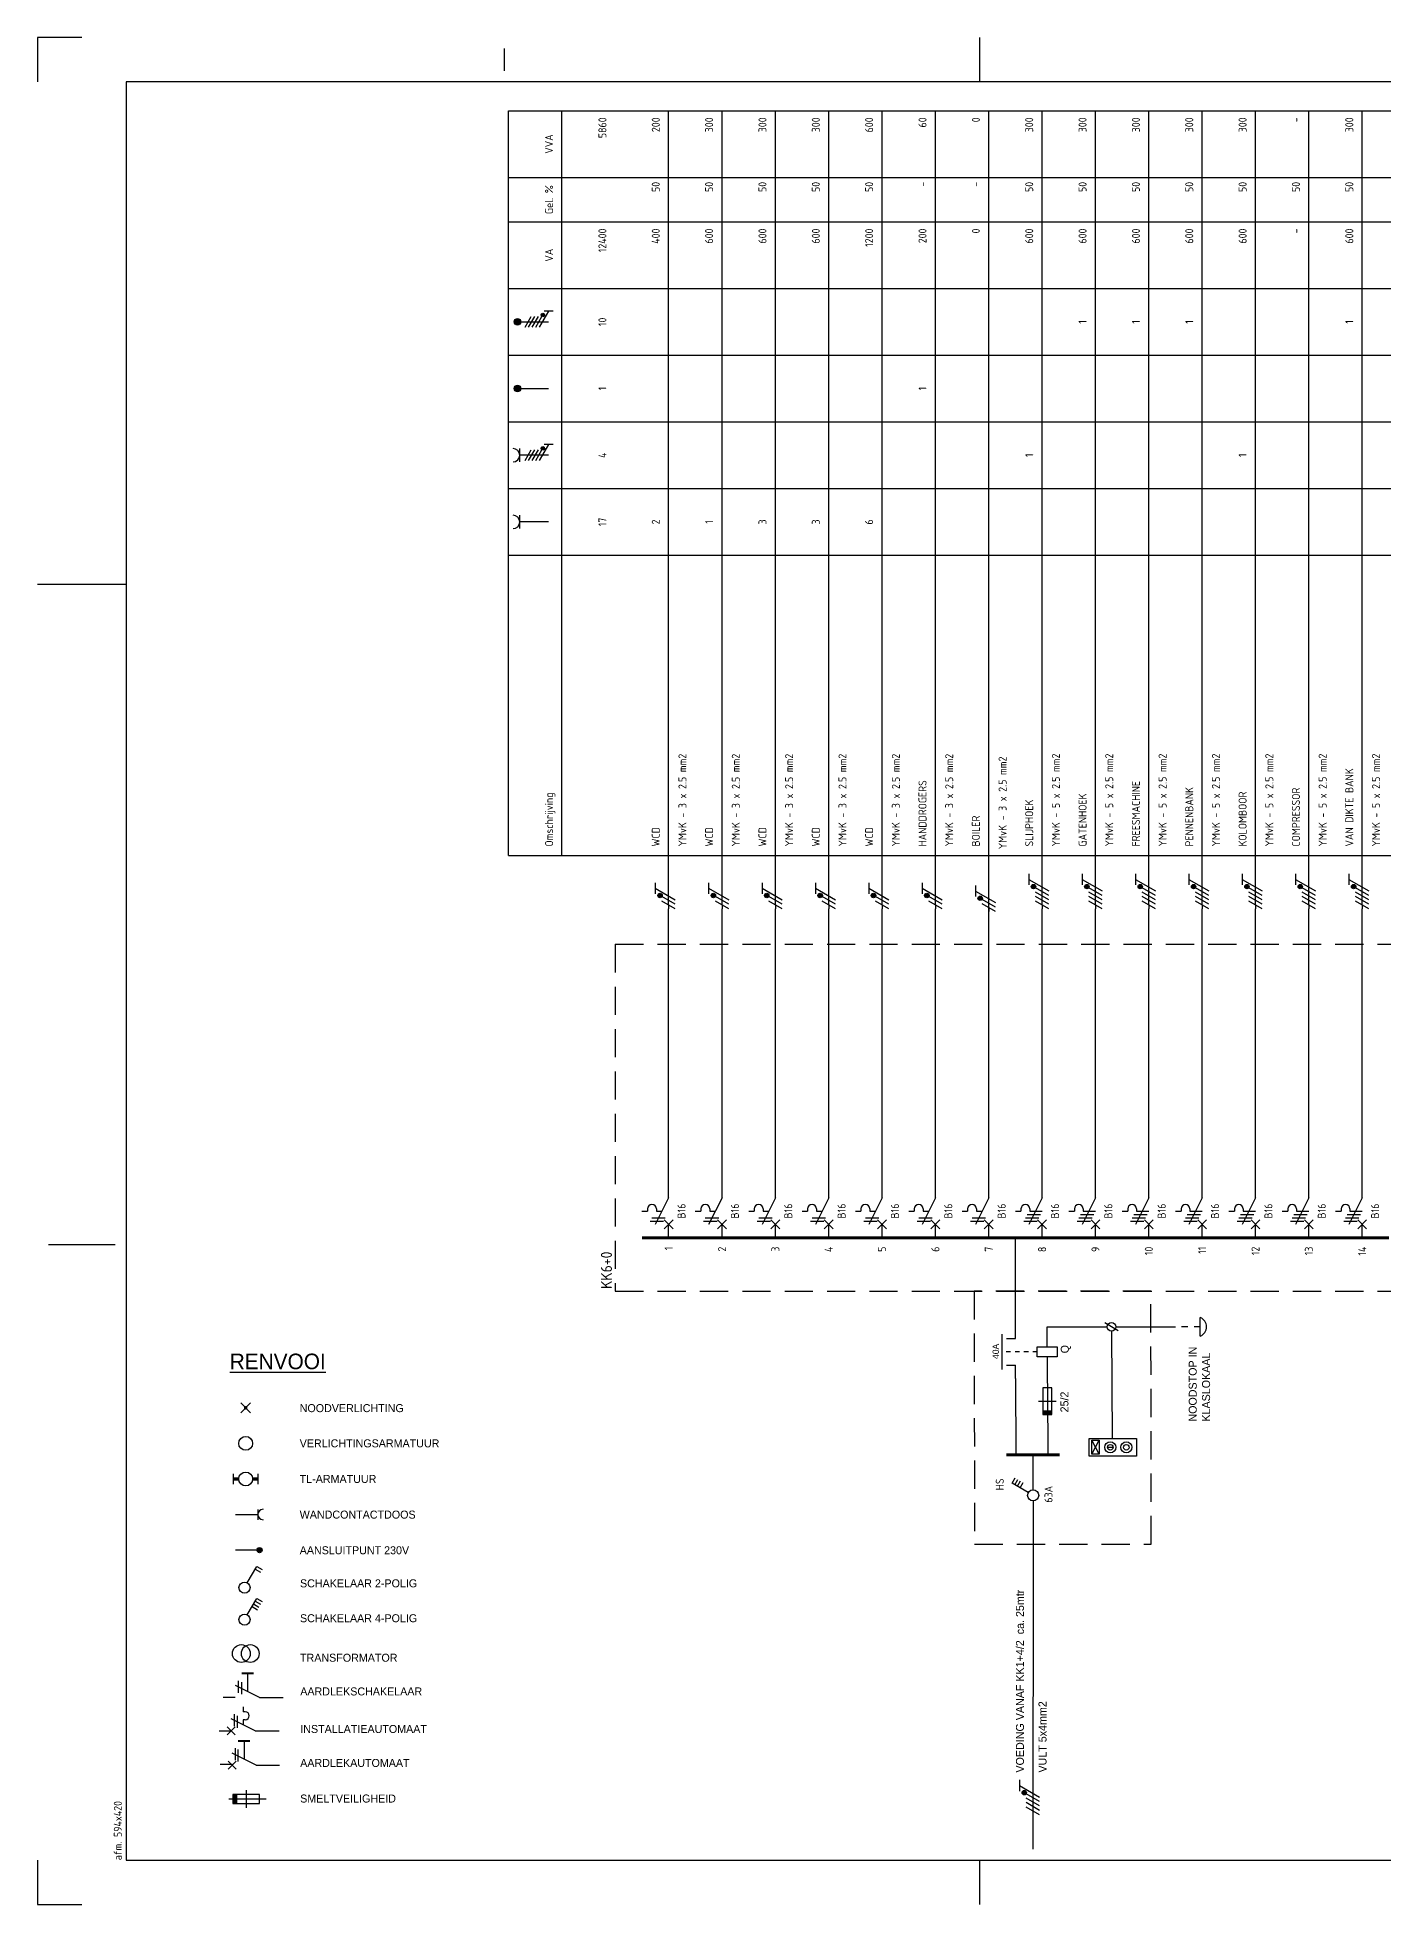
# Model space of a CAD drawing. Header units: millimetres. Extents: x 0 to 594, y 0 to 420.
# Drawn here: x 0 to 302.8, y 0 to 420 of the extents above; entities that cross this region are included whole.
import ezdxf
from ezdxf.enums import TextEntityAlignment as Align

# ---------------------------------------------------------------- set-up
doc = ezdxf.new("R2010")
doc.units = ezdxf.units.MM
doc.linetypes.add('HIDDEN', pattern=[9.525, 6.35, -3.175])
doc.linetypes.add('STABI11', pattern=[2, 1, -1])
doc.layers.get('0').update_dxf_attribs({"linetype": 'CONTINUOUS'})
for name, color, linetype in [('00att018', 1, 'CONTINUOUS'), ('00kad018', 1, 'CONTINUOUS'), ('00kad070', 5, 'CONTINUOUS'), ('BL$2----_KADER', 7, 'CONTINUOUS'), ('EL$1----', 3, 'CONTINUOUS'), ('EL$1----__KK6+0', 3, 'CONTINUOUS')]:
    doc.layers.add(name, color=color, linetype=linetype)
doc.styles.add('BURO-018', font='BUROFONT', dxfattribs={"height": 1.8})
doc.styles.add('BURO-035', font='BUROFONT.shx', dxfattribs={"height": 3.5})
doc.styles.add('ISO', font='isocp.shx')
doc.styles.add('STABICAD-018', font='ISOCP.SHX', dxfattribs={"height": 1.8})

# ---------------------------------------------------------------- blocks, each defined once
blk = doc.blocks.new('RENV_DION')
at = {"layer": 'EL$1----', "linetype": 'Continuous'}
for p, q in [((485.12, 256.64), (487.32, 254.44)), ((487.32, 256.64), (485.12, 254.44)), ((483.5, 238.37), (483.5, 240.7)), ((488.94, 240.7), (488.94, 238.37)), ((483.89, 231.54), (488.94, 231.54)), ((488.94, 232.7), (488.94, 230.37)), ((489.33, 223.54), (483.89, 223.54)), ((486.57, 208.98), (488.69, 212.65)), ((487.64, 210.83), (488.85, 210.13)), ((487.99, 211.43), (489.2, 210.73)), ((488.34, 212.04), (489.55, 211.34)), ((488.69, 212.65), (489.9, 211.95)), ((484.62, 191.43), (484.62, 194.13)), ((485.3, 193.8), (485.3, 191.1)), ((486.65, 195.82), (486.65, 191.77)), ((489.35, 190.42), (483.95, 193.12)), ((488.36, 182.91), (482.96, 185.61)), ((483.63, 186.63), (483.63, 183.93)), ((484.31, 186.29), (484.31, 183.59)), ((485.66, 188.31), (485.66, 187.19)), ((486.11, 187.19), (485.66, 187.19)), ((486.11, 185.39), (485.66, 185.39)), ((485.66, 185.39), (485.66, 184.26)), ((480.26, 182.91), (482.96, 182.91)), ((482.06, 183.81), (483.86, 182.01)), ((483.86, 183.81), (482.06, 182.01)), ((488.36, 182.91), (493.76, 182.91)), ((488.54, 175.18), (483.14, 177.88)), ((485.84, 180.58), (485.84, 176.53)), ((484.04, 176.08), (482.24, 174.28)), ((482.24, 176.08), (484.04, 174.28)), ((489.31, 168.57), (483.31, 168.57)), ((483.31, 168.57), (483.31, 166.57)), ((486.31, 169.57), (486.31, 165.57)), ((489.31, 166.57), (489.31, 168.57)), ((482.39, 167.57), (490.81, 167.57)), ((483.31, 166.57), (489.31, 166.57))]:
    blk.add_line(p, q, dxfattribs=at)
at = {"layer": 'EL$1----', "color": 3, "linetype": 'Continuous'}
for p, q in [((486.57, 216.18), (488.69, 219.85)), ((488.34, 219.25), (489.55, 218.55)), ((488.69, 219.85), (489.9, 219.15))]:
    blk.add_line(p, q, dxfattribs=at)
at = {"layer": 'EL$1----'}
for p, q in [((483.86, 190.42), (481.16, 190.42)), ((489.35, 190.42), (494.66, 190.42)), ((483.9, 176.31), (483.9, 179.01)), ((484.49, 175.97), (484.49, 178.67)), ((483.14, 175.29), (480.44, 175.29)), ((488.54, 175.18), (493.85, 175.18))]:
    blk.add_line(p, q, dxfattribs=at)
at = {"layer": 'EL$1----', "linetype": 'Continuous'}
for points, const_width in [([(486.41, 255.54, 1), (486.02, 255.54, 1)], 0.389), ([(489.33, 223.83, 1), (489.33, 223.24, 1)], 0.583)]:
    blk.add_lwpolyline(points, format="xyb", close=True, dxfattribs=dict(at, const_width=const_width))
for points, const_width in [([(484.66, 239.54), (483.5, 239.54)], 0.778), ([(487.77, 239.54), (488.94, 239.54)], 0.778), ([(485.3, 195.82), (488, 195.82)], 0.45), ([(484.49, 180.58), (487.19, 180.58)], 0.45)]:
    blk.add_lwpolyline(points, dxfattribs=dict(at, const_width=const_width))
for centre, radius in [((486.22, 247.54), 1.56), ((486.22, 239.54), 1.56), ((489.33, 223.54), 0.583), ((485.95, 207.9), 1.25), ((485.24, 200.27), 2), ((487.24, 200.27), 2)]:
    blk.add_circle(centre, radius, dxfattribs=at)
at = {"layer": 'EL$1----', "color": 3, "linetype": 'Continuous'}
blk.add_circle((485.95, 215.1), 1.25, dxfattribs=at)
at = {"layer": 'EL$1----', "linetype": 'Continuous'}
for centre, radius, start, end in [((490.11, 231.54), 1.17, 90, 270), ((486.11, 186.29), 0.9, 270, 90)]:
    blk.add_arc(centre, radius, start, end, dxfattribs=at)
blk.add_solid([(483.31, 168.57), (484.31, 168.57), (483.31, 166.57), (484.31, 166.57)], dxfattribs=at)
at = {"layer": 'EL$1----', "color": 3, "style": 'BURO-035'}
blk.add_text('%%URENVOOI', height=3.5, dxfattribs=at).set_placement((482.63, 264.23))
at = {"layer": 'EL$1----', "color": 1, "style": 'BURO-018'}
for s, p in [('NOODVERLICHTING', (498.36, 255.47)), ('VERLICHTINGSARMATUUR', (498.36, 247.55)), ('TL-ARMATUUR', (498.36, 239.54)), ('WANDCONTACTDOOS', (498.36, 231.52)), ('AANSLUITPUNT 230V', (498.36, 223.5)), ('SCHAKELAAR 2-POLIG', (498.43, 216.06)), ('SCHAKELAAR 4-POLIG', (498.43, 208.21)), ('TRANSFORMATOR', (498.43, 199.33)), ('AARDLEKSCHAKELAAR', (498.49, 191.75)), ('INSTALLATIEAUTOMAAT', (498.49, 183.3)), ('AARDLEKAUTOMAAT', (498.47, 175.66)), ('SMELTVEILIGHEID', (498.47, 167.66))]:
    blk.add_text(s, height=1.8, dxfattribs=at).set_placement(p, align=Align.MIDDLE_LEFT)
blk = doc.blocks.new('a2-windesheim-hor')
at = {"layer": '00kad018', "color": 1}
for p, q in [((0, 420), (0, 410)), ((10, 420), (0, 420)), ((212, 410), (212, 420)), ((105, 417.5), (105, 412.5)), ((0, 297), (20, 297)), ((2.5, 148.5), (17.5, 148.5)), ((0, 10), (0, 0)), ((212, 0), (212, 10)), ((0, 0), (10, 0))]:
    blk.add_line(p, q, dxfattribs=at)
at = {"layer": '00kad070', "color": 5}
for p, q in [((584, 410), (20, 410)), ((20, 410), (20, 10)), ((20, 10), (584, 10))]:
    blk.add_line(p, q, dxfattribs=at)
at = {"layer": '00att018', "color": 1, "style": 'ISO'}
blk.add_text('afm. 594x420', height=1.8, rotation=90, dxfattribs=at).set_placement((19, 10))
blk = doc.blocks.new('A$C6BEE4A7F')
at = {"color": 0, "linetype": 'Continuous'}
for p, q in [((10.16, 3.75), (10.16, 5.25)), ((7.91, 3.75), (12.41, 3.75)), ((7.91, 1.5), (7.91, 3.75)), ((7.91, 3), (7.91, 3)), ((12.41, 1.5), (7.91, 1.5)), ((10.16, 1.5), (10.16, 0)), ((12.41, 3.75), (12.41, 1.5))]:
    blk.add_line(p, q, dxfattribs=at)
at = {"color": 0, "linetype": 'STABI11'}
blk.add_line((7.91, 2.62), (0, 2.62), dxfattribs=at)
blk = doc.blocks.new('M18')
at = {"color": 0, "linetype": 'Continuous'}
for p, q in [((-3, 2), (-3, 10)), ((-2, 9), (0, 9)), ((0, 9), (0, 12)), ((-2, 3), (0, 3)), ((0, 0), (0, 3))]:
    blk.add_line(p, q, dxfattribs=at)
at = {"color": 1, "style": 'BURO-018'}
blk.add_attdef('E_VRIJ1', (-6, 3), '', height=1.8, rotation=90, dxfattribs=at)
at = {"color": 1, "linetype": 'Continuous', "style": 'BURO-018'}
blk.add_attdef('E_IMS', text='', height=1.8, rotation=90, dxfattribs=at).set_placement((3, 3), align=Align.TOP_LEFT)
blk = doc.blocks.new('0721011F')
at = {"color": 0, "linetype": 'Continuous'}
blk.add_line((-2, -3), (2, -3), dxfattribs=at)
blk = doc.blocks.new('072102A')
at = {"color": 0, "linetype": 'Continuous'}
for p, q in [((1, 0), (-1, 0)), ((-1, 0), (-1, -6)), ((1, -6), (1, 0)), ((-1, -6), (1, -6))]:
    blk.add_line(p, q, dxfattribs=at)
blk.add_solid([(1, -5), (1, -6), (-1, -5), (-1, -6)], dxfattribs=at)
at = {"color": 0, "linetype": 'Continuous', "style": 'BURO-018', "flags": 1}
for tag, p in [('E_ID', (0, 0)), ('E_MATCODE', (0, -5))]:
    blk.add_attdef(tag, p, '', height=1.8, dxfattribs=at)
at = {"color": 0, "linetype": 'Continuous', "style": 'BURO-018'}
blk.add_attdef('E_KODE', text='', height=1.8, dxfattribs=at).set_placement((-3, -3), align=Align.MIDDLE_RIGHT)
blk = doc.blocks.new('HL3')
at = {"color": 0, "linetype": 'Continuous'}
for p, q in [((-3, 6.98), (-3, 4.48)), ((-3, 5.73), (1.5, 3.13)), ((1.5, 2.13), (-1.5, 3.87)), ((1.5, 1.13), (-1.5, 2.87)), ((1.5, 0.13), (-1.5, 1.87)), ((1.5, -0.87), (-1.5, 0.87))]:
    blk.add_line(p, q, dxfattribs=at)
at = {"color": 0, "linetype": 'Continuous', "const_width": 0.5}
blk.add_lwpolyline([(-1.68, 4.12, 1), (-2.18, 4.12, 1)], format="xyb", close=True, dxfattribs=at)
at = {"color": 0, "linetype": 'Continuous'}
blk.add_circle((-1.93, 4.12), 0.5, dxfattribs=at)
blk = doc.blocks.new('021308')
at = {"color": 0, "linetype": 'Continuous'}
blk.add_line((-3.5, 1.5), (-3.5, -1.5), dxfattribs=at)
at = {"color": 0, "linetype": 'STABI11'}
blk.add_line((-3.5, 0), (0, 0), dxfattribs=at)
at = {"color": 0, "linetype": 'Continuous'}
blk.add_arc((-2.875, 0), 1.625, 112.61986, 247.38014, dxfattribs=at)
blk = doc.blocks.new('E00511')
at = {"color": 0, "linetype": 'Continuous'}
blk.add_line((-0.87, -1.5), (0.87, 1.5), dxfattribs=at)
at = {"color": 0}
blk.add_circle((0, 0), 1, dxfattribs=at)
blk = doc.blocks.new('P-N-PE_3')
at = {"color": 0, "linetype": 'Continuous'}
for p, q in [((-3, 5.85), (-3, 3.35)), ((-3, 4.6), (1.5, 2)), ((0, 0.87), (0, 6.17)), ((1.5, 1), (-1.5, 2.73)), ((1.5, 0), (-1.5, 1.73)), ((0, 0.87), (0, 0))]:
    blk.add_line(p, q, dxfattribs=at)
at = {"color": 0, "linetype": 'Continuous', "const_width": 0.5}
blk.add_lwpolyline([(-1.68, 2.98, 1), (-2.18, 2.98, 1)], format="xyb", close=True, dxfattribs=at)
at = {"color": 0, "linetype": 'Continuous'}
blk.add_circle((-1.93, 2.98), 0.5, dxfattribs=at)
blk = doc.blocks.new('B3')
at = {"color": 0, "linetype": 'Continuous'}
for p, q in [((0, 9), (0, 21)), ((0, 9), (-3, 3)), ((-6, 6), (-4.75, 6)), ((-4.75, 6.5), (-4.75, 6)), ((-3.75, 4.5), (-0.75, 4.5)), ((-2.75, 6.5), (-2.75, 6)), ((-2.75, 6), (-1.5, 6)), ((-4.125, 3.75), (-1.125, 3.75)), ((-1, 4), (1, 2)), ((-1, 2), (1, 4)), ((0, 0), (0, 3))]:
    blk.add_line(p, q, dxfattribs=at)
blk.add_arc((-3.75, 6.5), 1, 0, 180, dxfattribs=at)
at = {"color": 1, "style": 'BURO-018'}
blk.add_attdef('FREEFIELD1', (-3, 12), '', height=1.8, rotation=90, dxfattribs=at)
at = {"color": 1, "linetype": 'Continuous', "style": 'BURO-018'}
blk.add_attdef('AUTOMATICFUSE', text='', height=1.8, rotation=90, dxfattribs=at).set_placement((2, 6), align=Align.TOP_CENTER)
blk = doc.blocks.new('m1')
at = {"color": 0, "linetype": 'Continuous'}
blk.add_line((0, 21), (0, 33), dxfattribs=at)
blk = doc.blocks.new('b1s')
at = {"color": 0, "linetype": 'Continuous'}
blk.add_line((0, 33), (0, 54), dxfattribs=at)
blk = doc.blocks.new('m1s')
at = {"color": 0, "linetype": 'Continuous'}
blk.add_line((0, 54), (0, 66), dxfattribs=at)
blk = doc.blocks.new('P-N-PE_5')
at = {"color": 0, "linetype": 'Continuous'}
for p, q in [((-3, 7.85), (-3, 5.35)), ((-3, 6.6), (1.5, 4)), ((1.5, 3), (-1.5, 4.73)), ((0, 0.87), (0, 8.28)), ((1.5, 2), (-1.5, 3.73)), ((1.5, 1), (-1.5, 2.73)), ((1.5, 0), (-1.5, 1.73)), ((0, 0.87), (0, 0))]:
    blk.add_line(p, q, dxfattribs=at)
at = {"color": 0, "linetype": 'Continuous', "const_width": 0.5}
blk.add_lwpolyline([(-1.68, 4.98, 1), (-2.18, 4.98, 1)], format="xyb", close=True, dxfattribs=at)
at = {"color": 0, "linetype": 'Continuous'}
blk.add_circle((-1.93, 4.98), 0.5, dxfattribs=at)
blk = doc.blocks.new('B5')
at = {"color": 0, "linetype": 'Continuous'}
for p, q in [((0, 9), (0, 21)), ((0, 9), (-3, 3)), ((-6, 6), (-4.75, 6)), ((-4.75, 6.5), (-4.75, 6)), ((-3.75, 4.5), (-0.75, 4.5)), ((-3.375, 5.25), (-0.375, 5.25)), ((-2.75, 6.5), (-2.75, 6)), ((-2.75, 6), (0, 6)), ((-4.125, 3.75), (-1.125, 3.75)), ((-1, 2), (1, 4)), ((-1, 4), (1, 2)), ((0, 0), (0, 3))]:
    blk.add_line(p, q, dxfattribs=at)
blk.add_arc((-3.75, 6.5), 1, 0, 180, dxfattribs=at)
at = {"color": 1, "style": 'BURO-018'}
blk.add_attdef('FREEFIELD1', (-3, 12), '', height=1.8, rotation=90, dxfattribs=at)
at = {"color": 1, "linetype": 'Continuous', "style": 'BURO-018'}
blk.add_attdef('AUTOMATICFUSE', text='', height=1.8, rotation=90, dxfattribs=at).set_placement((2, 6), align=Align.TOP_CENTER)
blk = doc.blocks.new('COLUMN_POWERTYPE_6')
at = {"color": 0, "linetype": 'Continuous'}
for p, q in [((-3.5, -1.5), (-3.5, 1.5)), ((3, 0), (-3.5, 0))]:
    blk.add_line(p, q, dxfattribs=at)
blk.add_arc((-5, 0), 1.5, 270, 90, dxfattribs=at)
blk = doc.blocks.new('COLUMN_POWERTYPE_7')
at = {"color": 0, "linetype": 'Continuous'}
for p, q in [((-3.5, -1.5), (-3.5, 1.5)), ((3, 0), (-3.5, 0)), ((-2.29, -1.2), (-0.91, 1.2)), ((-1.49, -1.2), (-0.11, 1.2)), ((-0.69, -1.2), (0.69, 1.2)), ((0.11, -1.2), (1.49, 1.2)), ((2.99, 2.4), (0.91, -1.2)), ((3.99, 2.4), (1.99, 2.4))]:
    blk.add_line(p, q, dxfattribs=at)
at = {"color": 0, "linetype": 'Continuous', "const_width": 0.4}
blk.add_lwpolyline([(1.69, 1.35, 1), (1.69, 1.75, 1)], format="xyb", close=True, dxfattribs=at)
at = {"color": 0, "linetype": 'Continuous'}
blk.add_circle((1.69, 1.55), 0.4, dxfattribs=at)
blk.add_arc((-5, 0), 1.5, 270, 90, dxfattribs=at)
blk = doc.blocks.new('COLUMN_POWERTYPE_8')
at = {"color": 0, "linetype": 'Continuous'}
blk.add_line((-4, 0), (3, 0), dxfattribs=at)
at = {"color": 0, "linetype": 'Continuous', "const_width": 0.75}
blk.add_lwpolyline([(-4, -0.375, 1), (-4, 0.375, 1)], format="xyb", close=True, dxfattribs=at)
at = {"color": 0, "linetype": 'Continuous'}
blk.add_circle((-4, 0), 0.75, dxfattribs=at)
blk = doc.blocks.new('COLUMN_POWERTYPE_9')
at = {"color": 0, "linetype": 'Continuous'}
for p, q in [((-4, 0), (3, 0)), ((-2.29, -1.2), (-0.91, 1.2)), ((-1.49, -1.2), (-0.11, 1.2)), ((-0.69, -1.2), (0.69, 1.2)), ((0.11, -1.2), (1.49, 1.2)), ((2.99, 2.4), (0.91, -1.2)), ((3.99, 2.4), (1.99, 2.4))]:
    blk.add_line(p, q, dxfattribs=at)
for points, const_width in [([(-4, -0.38, 1), (-4, 0.38, 1)], 0.75), ([(1.69, 1.35, 1), (1.69, 1.75, 1)], 0.4)]:
    blk.add_lwpolyline(points, format="xyb", close=True, dxfattribs=dict(at, const_width=const_width))
for centre, radius in [((-4, 0), 0.75), ((1.69, 1.55), 0.4)]:
    blk.add_circle(centre, radius, dxfattribs=at)
blk = doc.blocks.new('CE_1114A3A')
at = {"color": 0, "linetype": 'Continuous'}
for p, q in [((0.62, 1.08), (2.74, 4.75)), ((2.74, 4.75), (3.95, 4.05)), ((1.69, 2.93), (2.9, 2.23)), ((2.04, 3.54), (3.25, 2.84)), ((2.39, 4.14), (3.6, 3.44))]:
    blk.add_line(p, q, dxfattribs=at)
blk.add_circle((0, 0), 1.25, dxfattribs=at)
at = {"color": 0, "linetype": 'Continuous', "style": 'STABICAD-018', "flags": 1}
for tag in ['ARTICLECODE', 'CODING']:
    blk.add_attdef(tag, text='', height=1.8, dxfattribs=at).set_placement((0, 0), align=Align.MIDDLE)
at = {"color": 0, "linetype": 'Continuous', "style": 'STABICAD-018'}
blk.add_attdef('CIRCUITSWITCH', text='', height=1.8, dxfattribs=at).set_placement((3, 0.08), align=Align.MIDDLE_LEFT)

msp = doc.modelspace()

# ---------------------------------------------------------------- linework, layer by layer
at = {"layer": 'EL$1----', "ltscale": 0.2}
for p, q in [((220, 130.34), (220, 150)), ((227.16, 129.97), (240.61, 129.97)), ((241.61, 128.97), (241.73, 104.87)), ((220, 118.34), (220.12, 101.16)), ((227.16, 121.72), (227.27, 103.87)), ((227.27, 103.87), (227.27, 101.16)), ((223.97, 81.07), (223.92, 12.49))]:
    msp.add_line(p, q, dxfattribs=at)
at = {"layer": 'EL$1----'}
for p, q in [((227.16, 126.97), (227.16, 129.97)), ((242.61, 129.97), (256, 129.97)), ((237.21, 101.34), (238.86, 104.45)), ((238.86, 101.34), (237.21, 104.45)), ((240.71, 102.87), (241.96, 102.87))]:
    msp.add_line(p, q, dxfattribs=at)
at = {"layer": 'EL$1----', "color": 1, "linetype": 'HIDDEN'}
msp.add_lwpolyline([(210.73, 138), (210.78, 81.07), (250.53, 81.07), (250.48, 138)], close=True, dxfattribs=at)
at = {"layer": 'EL$1----', "ltscale": 0.2, "const_width": 0.7}
msp.add_lwpolyline([(229.98, 101.16), (217.98, 101.16)], dxfattribs=at)
at = {"layer": 'EL$1----', "ltscale": 0.2}
msp.add_lwpolyline([(236.62, 104.87), (247.23, 104.87), (247.23, 100.87), (236.62, 100.87)], close=True, dxfattribs=at)
at = {"layer": 'EL$1----'}
msp.add_lwpolyline([(237.21, 101.34), (237.21, 104.45), (238.86, 104.45), (238.86, 101.34)], close=True, dxfattribs=at)
at = {"layer": 'EL$1----', "ltscale": 0.2}
for centre, radius in [((241.33, 102.87), 1.25), ((241.33, 102.87), 0.625), ((244.94, 102.87), 1.25), ((244.94, 102.87), 0.625)]:
    msp.add_circle(centre, radius, dxfattribs=at)
at = {"layer": 'EL$1----__KK6+0', "color": 1}
for p, q in [((106, 403.5), (406, 403.5)), ((106, 236), (106, 403.5)), ((118, 236), (118, 403.5)), ((106, 388.5), (406, 388.5)), ((106, 378.5), (406, 378.5)), ((106, 363.5), (406, 363.5)), ((106, 348.5), (406, 348.5)), ((106, 333.5), (406, 333.5)), ((106, 318.5), (406, 318.5)), ((106, 303.5), (406, 303.5)), ((106, 236), (406, 236))]:
    msp.add_line(p, q, dxfattribs=at)
at = {"layer": 'EL$1----__KK6+0'}
for p, q in [((142, 236), (142, 403.5)), ((154, 236), (154, 403.5)), ((166, 236), (166, 403.5)), ((178, 236), (178, 403.5)), ((190, 236), (190, 403.5)), ((202, 236), (202, 403.5)), ((214, 236), (214, 403.5)), ((226, 236), (226, 403.5)), ((238, 236), (238, 403.5)), ((250, 236), (250, 403.5)), ((262, 236), (262, 403.5)), ((274, 236), (274, 403.5)), ((286, 236), (286, 403.5)), ((298, 236), (298, 403.5)), ((142, 230.17), (142, 236)), ((154, 230.17), (154, 236)), ((166, 230.17), (166, 236)), ((178, 230.17), (178, 236)), ((190, 230.17), (190, 236)), ((202, 230.17), (202, 236)), ((214, 216), (214, 236)), ((226, 232.28), (226, 236)), ((238, 232.28), (238, 236)), ((250, 232.28), (250, 236)), ((262, 232.28), (262, 236)), ((274, 232.28), (274, 236)), ((286, 232.28), (286, 236)), ((298, 232.28), (298, 236)), ((142, 216), (142, 224)), ((154, 216), (154, 224)), ((166, 216), (166, 224)), ((178, 216), (178, 224)), ((190, 216), (190, 224)), ((202, 216), (202, 224)), ((226, 216), (226, 224)), ((238, 216), (238, 224)), ((250, 216), (250, 224)), ((262, 216), (262, 224)), ((274, 216), (274, 224)), ((286, 216), (286, 224)), ((298, 216), (298, 224)), ((223.98, 93.31), (223.98, 101.16)), ((223.98, 90.81), (223.97, 81.07))]:
    msp.add_line(p, q, dxfattribs=at)
at = {"layer": 'EL$1----__KK6+0', "color": 1, "linetype": 'HIDDEN'}
for p, q in [((130, 216), (406, 216)), ((130, 216), (130, 138)), ((130, 138), (406, 138))]:
    msp.add_line(p, q, dxfattribs=at)
at = {"layer": 'EL$1----__KK6+0'}
for points in [[(148, 150, 0.7, 0.7, 0), (136, 150, 0.7, 0.7, 0)], [(160, 150, 0.7, 0.7, 0), (148, 150, 0.7, 0.7, 0)], [(172, 150, 0.7, 0.7, 0), (160, 150, 0.7, 0.7, 0)], [(184, 150, 0.7, 0.7, 0), (172, 150, 0.7, 0.7, 0)], [(196, 150, 0.7, 0.7, 0), (184, 150, 0.7, 0.7, 0)], [(208, 150, 0.7, 0.7, 0), (196, 150, 0.7, 0.7, 0)], [(220, 150, 0.7, 0.7, 0), (208, 150, 0.7, 0.7, 0)], [(232, 150, 0.7, 0.7, 0), (220, 150, 0.7, 0.7, 0)], [(244, 150, 0.7, 0.7, 0), (232, 150, 0.7, 0.7, 0)], [(256, 150, 0.7, 0.7, 0), (244, 150, 0.7, 0.7, 0)], [(268, 150, 0.7, 0.7, 0), (256, 150, 0.7, 0.7, 0)], [(280, 150, 0.7, 0.7, 0), (268, 150, 0.7, 0.7, 0)], [(292, 150, 0.7, 0.7, 0), (280, 150, 0.7, 0.7, 0)], [(304, 150, 0.7, 0.7, 0), (292, 150, 0.7, 0.7, 0)]]:
    msp.add_lwpolyline(points, format="xyseb", dxfattribs=at)

# ---------------------------------------------------------------- block references
at = {"layer": 'BL$2----_KADER'}
msp.add_blockref('a2-windesheim-hor', (0, 0), dxfattribs=at)
at = {"layer": 'EL$1----'}
for name, p in [('M18', (220, 118.34)), ('RENV_DION', (-439.35, -143.79))]:
    msp.add_blockref(name, p, dxfattribs=at)
at = {"layer": 'EL$1----', "rotation": 90}
msp.add_blockref('E00511', (241.61, 129.97), dxfattribs=at)
at = {"layer": 'EL$1----', "xscale": 1.400000000000006, "yscale": 1.400000000000006, "zscale": 1.400000000000006, "rotation": 180}
msp.add_blockref('021308', (256.69, 129.97), dxfattribs=at)
at = {"layer": 'EL$1----', "ltscale": 0.2}
for name, p in [('A$C6BEE4A7F', (217, 121.72)), ('0721011F', (227.16, 116.22)), ('HL3', (223.92, 21.07))]:
    msp.add_blockref(name, p, dxfattribs=at)
ref = msp.add_blockref('072102A', (227.16, 116.22), dxfattribs=at)
ref.add_attrib('E_KODE', '25/2', dxfattribs={"layer": '0', "color": 1, "linetype": 'Continuous', "height": 1.8, "rotation": 90, "style": 'BURO-018'}).set_placement((231.02, 115.4), align=Align.MIDDLE_RIGHT)
at = {"layer": 'EL$1----', "linetype": 'Continuous'}
ref = msp.add_blockref('CE_1114A3A', (223.98, 92.06), dxfattribs=dict(at, rotation=90.00000000000001))
ref.add_attrib('CIRCUITSWITCH', '63A', dxfattribs={"layer": '0', "color": 1, "linetype": 'Continuous', "height": 1.8, "rotation": 90, "style": 'STABICAD-018'}).set_placement((227.44, 90.42), align=Align.MIDDLE_LEFT)
ref.add_attrib('CODING', 'HS', dxfattribs={"layer": '0', "color": 1, "linetype": 'Continuous', "height": 1.8, "rotation": 90, "style": 'STABICAD-018'}).set_placement((216.47, 93.19), align=Align.MIDDLE_LEFT)
at = {"layer": 'EL$1----__KK6+0'}
for name, p in [('COLUMN_POWERTYPE_9', (112, 356)), ('COLUMN_POWERTYPE_8', (112, 341)), ('COLUMN_POWERTYPE_7', (112, 326)), ('COLUMN_POWERTYPE_6', (112, 311)), ('P-N-PE_5', (226, 224)), ('P-N-PE_5', (238, 224)), ('P-N-PE_5', (250, 224)), ('P-N-PE_5', (262, 224)), ('P-N-PE_5', (274, 224)), ('P-N-PE_5', (286, 224)), ('P-N-PE_5', (298, 224)), ('P-N-PE_3', (142, 224)), ('P-N-PE_3', (154, 224)), ('P-N-PE_3', (166, 224)), ('P-N-PE_3', (178, 224)), ('P-N-PE_3', (190, 224)), ('P-N-PE_3', (202, 224)), ('P-N-PE_3', (214.01, 223.38)), ('m1s', (142, 150)), ('m1s', (154, 150)), ('m1s', (166, 150)), ('m1s', (178, 150)), ('m1s', (190, 150)), ('m1s', (202, 150)), ('m1s', (214, 150)), ('m1s', (226, 150)), ('m1s', (238, 150)), ('m1s', (250, 150)), ('m1s', (262, 150)), ('m1s', (274, 150)), ('m1s', (286, 150)), ('m1s', (298, 150)), ('b1s', (142, 150)), ('b1s', (154, 150)), ('b1s', (166, 150)), ('b1s', (178, 150)), ('b1s', (190, 150)), ('b1s', (202, 150)), ('b1s', (214, 150)), ('b1s', (226, 150)), ('b1s', (238, 150)), ('b1s', (250, 150)), ('b1s', (262, 150)), ('b1s', (274, 150)), ('b1s', (286, 150)), ('b1s', (298, 150)), ('m1', (142, 150)), ('m1', (154, 150)), ('m1', (166, 150)), ('m1', (178, 150)), ('m1', (190, 150)), ('m1', (202, 150)), ('m1', (214, 150)), ('m1', (226, 150)), ('m1', (238, 150)), ('m1', (250, 150)), ('m1', (262, 150)), ('m1', (274, 150)), ('m1', (286, 150)), ('m1', (298, 150))]:
    msp.add_blockref(name, p, dxfattribs=at)
ref = msp.add_blockref('B3', (142, 150), dxfattribs=at)
ref.add_attrib('AUTOMATICFUSE', 'B16', dxfattribs={"layer": 'EL$1----', "color": 1, "height": 1.8, "rotation": 90, "style": 'STABICAD-018'}).set_placement((144, 156), align=Align.TOP_CENTER)
ref = msp.add_blockref('B3', (154, 150), dxfattribs=at)
ref.add_attrib('AUTOMATICFUSE', 'B16', dxfattribs={"layer": 'EL$1----', "color": 1, "height": 1.8, "rotation": 90, "style": 'STABICAD-018'}).set_placement((156, 156), align=Align.TOP_CENTER)
ref = msp.add_blockref('B3', (166, 150), dxfattribs=at)
ref.add_attrib('AUTOMATICFUSE', 'B16', dxfattribs={"layer": 'EL$1----', "color": 1, "height": 1.8, "rotation": 90, "style": 'STABICAD-018'}).set_placement((168, 156), align=Align.TOP_CENTER)
ref = msp.add_blockref('B3', (178, 150), dxfattribs=at)
ref.add_attrib('AUTOMATICFUSE', 'B16', dxfattribs={"layer": 'EL$1----', "color": 1, "height": 1.8, "rotation": 90, "style": 'STABICAD-018'}).set_placement((180, 156), align=Align.TOP_CENTER)
ref = msp.add_blockref('B3', (190, 150), dxfattribs=at)
ref.add_attrib('AUTOMATICFUSE', 'B16', dxfattribs={"layer": 'EL$1----', "color": 1, "height": 1.8, "rotation": 90, "style": 'STABICAD-018'}).set_placement((192, 156), align=Align.TOP_CENTER)
ref = msp.add_blockref('B3', (202, 150), dxfattribs=at)
ref.add_attrib('AUTOMATICFUSE', 'B16', dxfattribs={"layer": 'EL$1----', "color": 1, "height": 1.8, "rotation": 90, "style": 'STABICAD-018'}).set_placement((204, 156), align=Align.TOP_CENTER)
ref = msp.add_blockref('B3', (214, 150), dxfattribs=at)
ref.add_attrib('AUTOMATICFUSE', 'B16', dxfattribs={"layer": 'EL$1----', "color": 1, "height": 1.8, "rotation": 90, "style": 'STABICAD-018'}).set_placement((216, 156), align=Align.TOP_CENTER)
ref = msp.add_blockref('B5', (226, 150), dxfattribs=at)
ref.add_attrib('AUTOMATICFUSE', 'B16', dxfattribs={"layer": 'EL$1----', "color": 1, "height": 1.8, "rotation": 90, "style": 'STABICAD-018'}).set_placement((228, 156), align=Align.TOP_CENTER)
ref = msp.add_blockref('B5', (238, 150), dxfattribs=at)
ref.add_attrib('AUTOMATICFUSE', 'B16', dxfattribs={"layer": 'EL$1----', "color": 1, "height": 1.8, "rotation": 90, "style": 'STABICAD-018'}).set_placement((240, 156), align=Align.TOP_CENTER)
ref = msp.add_blockref('B5', (250, 150), dxfattribs=at)
ref.add_attrib('AUTOMATICFUSE', 'B16', dxfattribs={"layer": 'EL$1----', "color": 1, "height": 1.8, "rotation": 90, "style": 'STABICAD-018'}).set_placement((252, 156), align=Align.TOP_CENTER)
ref = msp.add_blockref('B5', (262, 150), dxfattribs=at)
ref.add_attrib('AUTOMATICFUSE', 'B16', dxfattribs={"layer": 'EL$1----', "color": 1, "height": 1.8, "rotation": 90, "style": 'STABICAD-018'}).set_placement((264, 156), align=Align.TOP_CENTER)
ref = msp.add_blockref('B5', (274, 150), dxfattribs=at)
ref.add_attrib('AUTOMATICFUSE', 'B16', dxfattribs={"layer": 'EL$1----', "color": 1, "height": 1.8, "rotation": 90, "style": 'STABICAD-018'}).set_placement((276, 156), align=Align.TOP_CENTER)
ref = msp.add_blockref('B5', (286, 150), dxfattribs=at)
ref.add_attrib('AUTOMATICFUSE', 'B16', dxfattribs={"layer": 'EL$1----', "color": 1, "height": 1.8, "rotation": 90, "style": 'STABICAD-018'}).set_placement((288, 156), align=Align.TOP_CENTER)
ref = msp.add_blockref('B5', (298, 150), dxfattribs=at)
ref.add_attrib('AUTOMATICFUSE', 'B16', dxfattribs={"layer": 'EL$1----', "color": 1, "height": 1.8, "rotation": 90, "style": 'STABICAD-018'}).set_placement((300, 156), align=Align.TOP_CENTER)

# ---------------------------------------------------------------- texts
at = {"layer": 'EL$1----', "color": 1, "ltscale": 0.2, "style": 'BURO-018'}
msp.add_text('40A', height=1.44, rotation=90, dxfattribs=at).set_placement((216.29, 122.73))
at = {"layer": 'EL$1----', "color": 1, "style": 'BURO-018'}
for s, p in [('Q', (232, 124)), ('NOODSTOP IN', (260.78, 108.65)), ('KLASLOKAAL', (263.78, 108.65))]:
    msp.add_text(s, height=1.8, rotation=90, dxfattribs=at).set_placement(p)
at = {"layer": 'EL$1----', "color": 1, "linetype": 'Continuous', "ltscale": 0.2, "style": 'BURO-018'}
msp.add_text('VOEDING VANAF KK1+4/2  ca. 25mtr', height=1.8, rotation=90, dxfattribs=at).set_placement((221.92, 29.71))
msp.add_text('VULT 5x4mm2', height=1.8, rotation=90, dxfattribs=at).set_placement((225.19, 29.71), align=Align.TOP_LEFT)
at = {"layer": 'EL$1----__KK6+0', "color": 1, "style": 'STABICAD-018'}
for s, p in [('5860', (128, 402)), ('200', (140, 402)), ('300', (152, 402)), ('300', (164, 402)), ('300', (176, 402)), ('600', (188, 402)), ('60', (200, 402)), ('0', (212, 402)), ('300', (224, 402)), ('300', (236, 402)), ('300', (248, 402)), ('300', (260, 402)), ('300', (272, 402)), ('-', (284, 402)), ('300', (296, 402)), ('50', (140, 387.5)), ('50', (152, 387.5)), ('50', (164, 387.5)), ('50', (176, 387.5)), ('50', (188, 387.5)), ('-', (200, 387.5)), ('-', (212, 387.5)), ('50', (224, 387.5)), ('50', (236, 387.5)), ('50', (248, 387.5)), ('50', (260, 387.5)), ('50', (272, 387.5)), ('50', (284, 387.5)), ('50', (296, 387.5)), ('12400', (128, 377)), ('400', (140, 377)), ('600', (152, 377)), ('600', (164, 377)), ('600', (176, 377)), ('1200', (188, 377)), ('200', (200, 377)), ('0', (212, 377)), ('600', (224, 377)), ('600', (236, 377)), ('600', (248, 377)), ('600', (260, 377)), ('600', (272, 377)), ('-', (284, 377)), ('600', (296, 377))]:
    msp.add_text(s, height=1.8, rotation=90, dxfattribs=at).set_placement(p, align=Align.RIGHT)
for s, p in [('VVA', (116, 396)), ('Gel. %', (116, 383.5)), ('VA', (116, 371)), ('10', (128, 356)), ('1', (236, 356)), ('1', (248, 356)), ('1', (260, 356)), ('1', (296, 356)), ('1', (128, 341)), ('1', (200, 341)), ('4', (128, 326)), ('1', (224, 326)), ('1', (272, 326)), ('17', (128, 311)), ('2', (140, 311)), ('1', (152, 311)), ('3', (164, 311)), ('3', (176, 311)), ('6', (188, 311))]:
    msp.add_text(s, height=1.8, rotation=90, dxfattribs=at).set_placement(p, align=Align.CENTER)
for s, p in [('YMvK - 3 x 2.5 mm2', (146, 238)), ('YMvK - 3 x 2.5 mm2', (158, 238)), ('YMvK - 3 x 2.5 mm2', (170, 238)), ('YMvK - 3 x 2.5 mm2', (182, 238)), ('YMvK - 3 x 2.5 mm2', (194, 238)), ('YMvK - 3 x 2.5 mm2', (206, 238)), ('YMvK - 3 x 2.5 mm2', (218.01, 237.38)), ('YMvK - 5 x 2.5 mm2', (230, 238)), ('YMvK - 5 x 2.5 mm2', (242, 238)), ('YMvK - 5 x 2.5 mm2', (254, 238)), ('YMvK - 5 x 2.5 mm2', (266, 238)), ('YMvK - 5 x 2.5 mm2', (278, 238)), ('YMvK - 5 x 2.5 mm2', (290, 238)), ('YMvK - 5 x 2.5 mm2', (302, 238)), ('HANDDROGERS', (200, 238)), ('FREESMACHINE', (248, 238)), ('VAN DIKTE BANK', (296, 238)), ('Omschrijving', (116, 238)), ('SLIJPHOEK', (224, 238)), ('GATENHOEK', (236, 238)), ('PENNENBANK', (260, 238)), ('KOLOMBOOR', (272, 238)), ('COMPRESSOR', (284, 238)), ('BOILER', (212, 238)), ('WCD', (140, 238)), ('WCD', (152, 238)), ('WCD', (164, 238)), ('WCD', (176, 238)), ('WCD', (188, 238))]:
    msp.add_text(s, height=1.8, rotation=90, dxfattribs=at).set_placement(p)
for s, p in [('1', (142, 148)), ('2', (154, 148)), ('3', (166, 148)), ('4', (178, 148)), ('5', (190, 148)), ('6', (202, 148)), ('7', (214, 148)), ('8', (226, 148)), ('9', (238, 148)), ('10', (250, 148)), ('11', (262, 148)), ('12', (274, 148)), ('13', (286, 148)), ('14', (298, 148))]:
    msp.add_text(s, height=1.8, rotation=90, dxfattribs=at).set_placement(p, align=Align.MIDDLE_RIGHT)
at = {"layer": 'EL$1----__KK6+0', "color": 2, "style": 'STABICAD-018'}
msp.add_text('KK6+0', height=2.5, rotation=90, dxfattribs=at).set_placement((130, 146.9), align=Align.BOTTOM_RIGHT)

doc.saveas('drawing.dxf')
